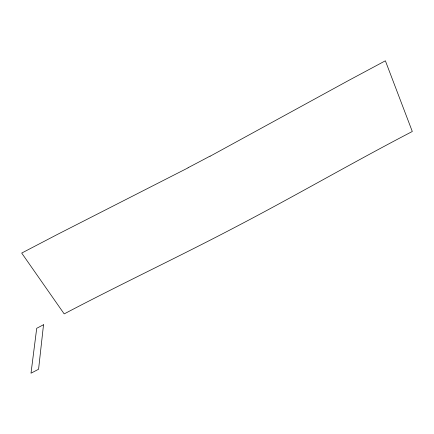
<?xml version="1.0" encoding="UTF-8"?>
<svg xmlns="http://www.w3.org/2000/svg" width="434" height="434" viewBox="0 0 434 434"><rect width="100%" height="100%" fill="white"/><g stroke="black" fill="none" stroke-linecap="round" stroke-linejoin="round"><path stroke-width="0.65" d="M210.105 156.229L348.524 80.523L385.376 60.798L412.3 131.491C353.591 162.007 296.357 195.262 237.707 225.886C180.316 256.098 121.585 283.679 64.194 313.901L21.7 253.076L57.407 234.436L188.068 167.855M210.056 156.115A582.775 101.827 -28.2 0 1 188.052 167.725M43.525 324.735L38.577 369.253L31.004 373.202L36.711 328.305L43.525 324.735"/></g></svg>
